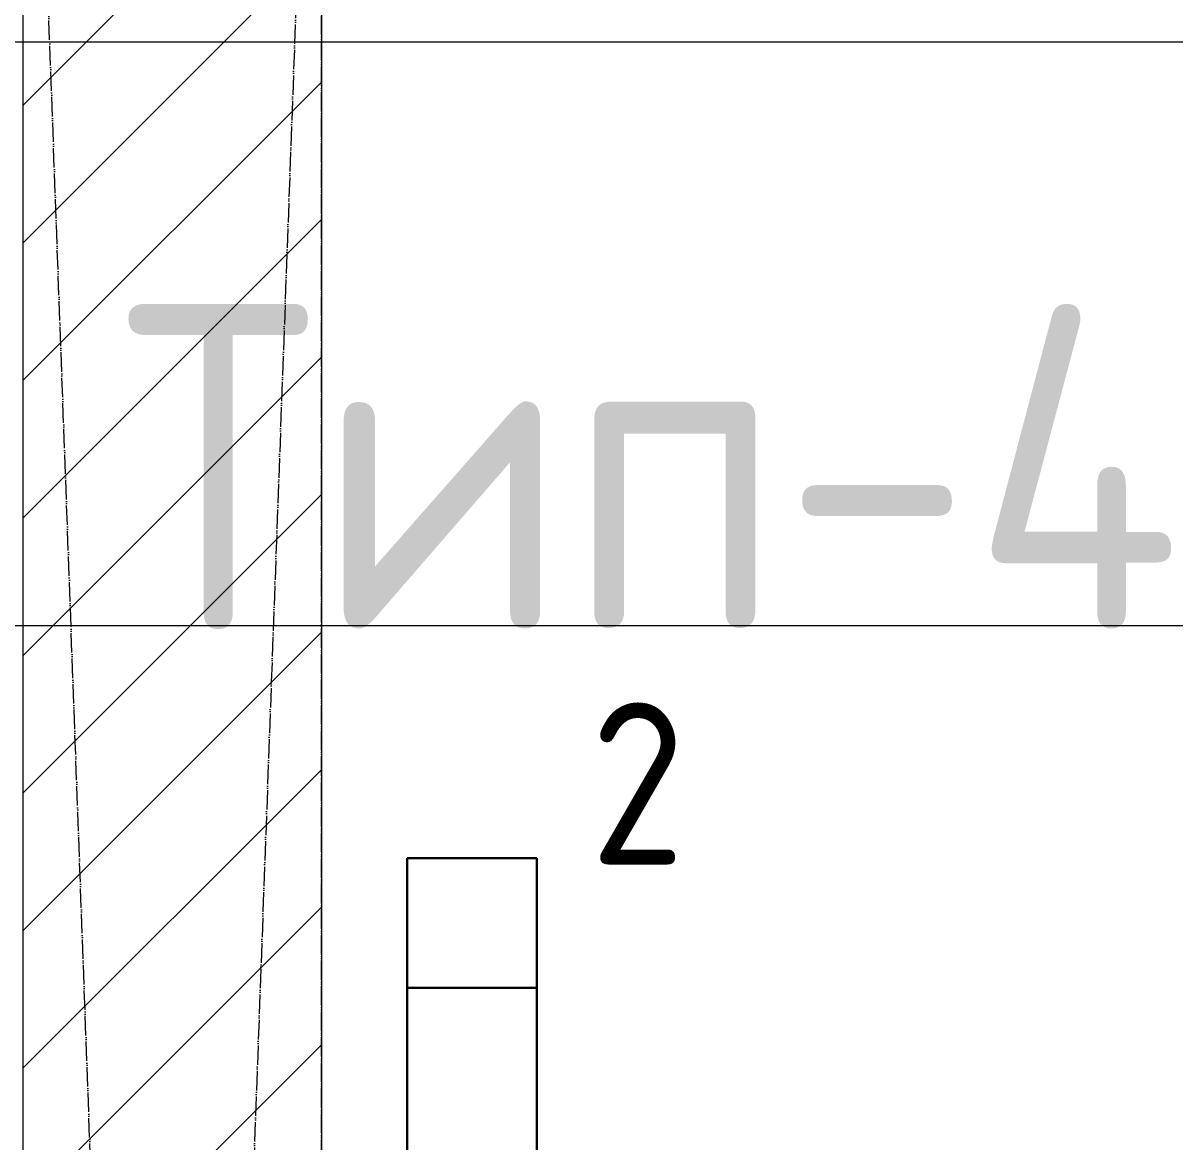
# Model space of a CAD drawing. Header units: millimetres. Extents: x -10051 to 73829, y -4843 to 44223.
# Drawn here: x 35635 to 36523, y 7152 to 8015 of the extents above; entities that cross this region are included whole.
import ezdxf

# ---------------------------------------------------------------- set-up
doc = ezdxf.new("R2010")
doc.units = ezdxf.units.MM
doc.linetypes.add('ADSK_Штрихпунктирная 2 точки_ш15 п1_5 п1_5 п1_5', pattern=[19.5, 15, -1.5, 0, -1.5, 0, -1.5])
for name, color, linetype, lineweight in [('Аннотация', 7, 'Continuous', 20), ('Марки', 7, 'Continuous', 20), ('Потолки', 7, 'Continuous', 9), ('Потолки штриховка', 7, 'Continuous', 9)]:
    doc.layers.add(name, color=color, linetype=linetype, lineweight=lineweight)
doc.layers.add('Линии', color=7, linetype='Continuous', lineweight=9, true_color=0x00a600)
doc.styles.add('GOST Common_4', font='GOST_Common.ttf', dxfattribs={"width": 0.9, "height": 200})
doc.styles.add('GOST Common_B', font='', dxfattribs={"width": 0.9, "height": 250})
doc.styles.get('GOST Common_B').set_extended_font_data('GOST Common', bold=True)

# ---------------------------------------------------------------- blocks, each defined once
blk = doc.blocks.new('ADSK_Марка_Потолок - ADSK_Марка и Смещение от уровня-155896-План потолков 4-го этажа')
at = {"layer": 'Марки'}
for p, q in [((-6, 4.5), (-6, 0)), ((-6, 4.5), (6, 4.5)), ((6, 4.5), (6, 0)), ((-6, 0), (6, 0))]:
    blk.add_line(p, q, dxfattribs=at)

msp = doc.modelspace()

# ---------------------------------------------------------------- hatches: boundary and pattern name
at = {"layer": 'Потолки штриховка', "lineweight": 18, "true_color": 0x787878}
h = msp.add_hatch(dxfattribs=at)
h.set_pattern_fill('FP_47', color=8, style=0, pattern_type=2)
h.set_pattern_definition([(45, (0, 0), (-53.03301, 53.03301), [])])
h.paths.add_polyline_path([(35864.835, 4815.238), (35864.835, 8216.238), (35634.835, 8216.238), (35634.835, 4815.238)])

# ---------------------------------------------------------------- linework, layer by layer
at = {"layer": 'Линии', "color": 7, "linetype": 'ADSK_Штрихпунктирная 2 точки_ш15 п1_5 п1_5 п1_5'}
for p, q in [((35864.835, 8565.209), (35634.835, 2253.428)), ((35864.835, 2253.428), (35634.835, 8565.209)), ((35864.835, 2253.428), (35864.835, 8565.209))]:
    msp.add_line(p, q, dxfattribs=at)
at = {"layer": 'Линии', "color": 5, "lineweight": 30, "true_color": 0x0000ff}
for p, q in [((35930.93, 7370.959), (36030.93, 7370.959)), ((35930.93, 5950.959), (35930.93, 7370.959)), ((36030.93, 7370.959), (36030.93, 5950.959)), ((35930.93, 7270.959), (36030.93, 7270.959))]:
    msp.add_line(p, q, dxfattribs=at)
at = {"layer": 'Потолки'}
for p, q in [((35634.835, 4815.238), (35634.835, 8216.238)), ((35864.835, 8216.238), (35864.835, 4815.238))]:
    msp.add_line(p, q, dxfattribs=at)

# ---------------------------------------------------------------- block references
at = {"layer": 'Марки', "xscale": 99.99999999999993, "yscale": 99.99999999999993, "zscale": 99.99999999999993}
msp.add_blockref('ADSK_Марка_Потолок - ADSK_Марка и Смещение от уровня-155896-План потолков 4-го этажа', (36128.623, 7550.413), dxfattribs=at)

# ---------------------------------------------------------------- texts
at = {"layer": 'Аннотация', "lineweight": 9, "insert": (36108.786, 7428.492), "char_height": 125, "width": 175.5, "attachment_point": 5, "line_spacing_factor": 1.022766, "style": 'GOST Common_4'}
msp.add_mtext('\\pt180,360,540,720,900,1080,1260,1440,1620,1800,1980,2160,2340,2520,2700,2880,3060,3240,3420,3600,3780,3960,4140,4320,4500,4680,4860,5040,5220,5400,5580,5760;2 ', dxfattribs=at)
at = {"layer": 'Марки', "lineweight": 9, "insert": (36118.443, 7672.569), "char_height": 250, "width": 964.04222, "attachment_point": 5, "line_spacing_factor": 1.022766, "style": 'GOST Common_B'}
msp.add_mtext('\\pt1143,2286,3429,4572,5715,6858,8001,9144,10287,11430,12573,13716,14859,16002,17145,18288,19431,20574,21717,22860,24003,25146,26289,27432,28575,29718,30861,32004,33147,34290,35433,36576;Тип-4', dxfattribs=at)

doc.saveas('drawing.dxf')
